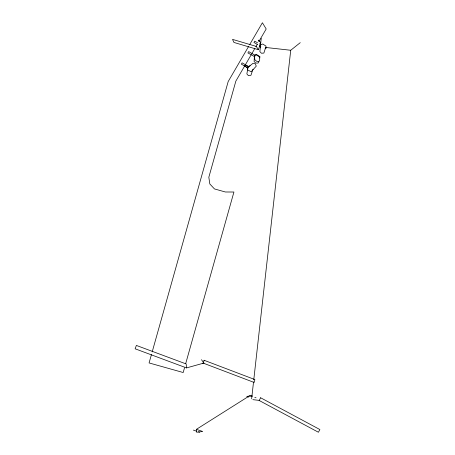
<?xml version="1.0" encoding="UTF-8"?>
<svg xmlns="http://www.w3.org/2000/svg" width="455" height="455" viewBox="0 0 455 455"><rect width="100%" height="100%" fill="white"/><g stroke="black" fill="none" stroke-linecap="round" stroke-linejoin="round"><path stroke-width="0.68" d="M254.442 55.965L254.095 61.493L255.761 63.063L258.059 63.057L258.713 61.925M254.885 55.209L254.777 56.744L247.901 52.916L248.669 51.591L254.885 55.209L256.665 54.56L259.964 56.659L259.651 57.978M260.277 46.854L261.238 38.288M251.638 398.813L253.537 381.882M253.776 379.766L290.728 50.266L300.254 42.662M260.613 45.358L259.856 51.597L261.471 53.241L263.872 53.07L266.078 46.154L262.791 44.027L261.142 44.459M247.776 68.768L246.86 73.926L248.43 75.661L250.938 75.285L252.98 69.223M151.452 354.536L149.086 362.942L183.189 372.526L184.502 367.845M152.186 351.914L228.182 81.553L248.532 46.586M185.725 363.5L233.927 192.021L225.35 191.987L214.459 188.927L209.823 183.968L208.828 177.257L235.849 81.121L251.308 54.56M258.446 49.714L256.262 46.416L232.528 39.38L233.955 42.451L258.446 49.714L260.755 42.571L258.298 40.125L258.798 41.291M249.533 44.857L262.399 22.75L266.192 28.978L259.083 41.189M251.922 53.502L254.84 48.48M255.903 46.66L257.32 44.232M259.811 43.629L260.755 42.571M248.242 67.112L253.054 63.285L255.312 63.831L256.279 66.117L251.183 71.748L247.702 69.956L247.321 68.204M265.146 48.793L266.744 47.604M196.395 429.344L202.702 431.488L196.645 432.25L196.395 429.344L249.749 395.668L252.275 396.521M248.356 66.424L250.113 65.816M186.51 367.913L186.18 363.954L136.381 345.436L135.129 348.803L186.51 367.913L203.891 363.067L201.485 359.689M252.138 395.748L246.758 396.424L248.652 397.067M202.515 363.198L203.891 363.067M255.073 54.879L256.41 54.992L259.742 57.034L259.657 60.31L258.804 61.778L256.762 61.334L254.988 59.969L254.22 56.346M265.811 47.474L290.728 50.266M252.878 399.666L259.464 400.406M254.794 397.38L256.057 397.812M193.403 430.106L196.554 431.175M198.448 431.823L199.705 432.25M257.405 44.408L253.964 42.497L254.732 41.172L257.558 42.816M259.697 45.682L260.84 46.325M244.136 65.907L247.571 67.823M259.816 44.129L260.948 44.789M245.427 64.963L248.248 66.606M259.964 46.478L260.647 47.718M248.339 66.458L248.231 67.988L241.355 64.166L242.123 62.841L248.339 66.458M204.067 360.263L203.362 363.17L254.18 382.473L254.885 379.561L204.067 360.263M260.624 397.767L259.168 400.48L318.415 432.25L319.871 429.537L260.624 397.767"/></g></svg>
